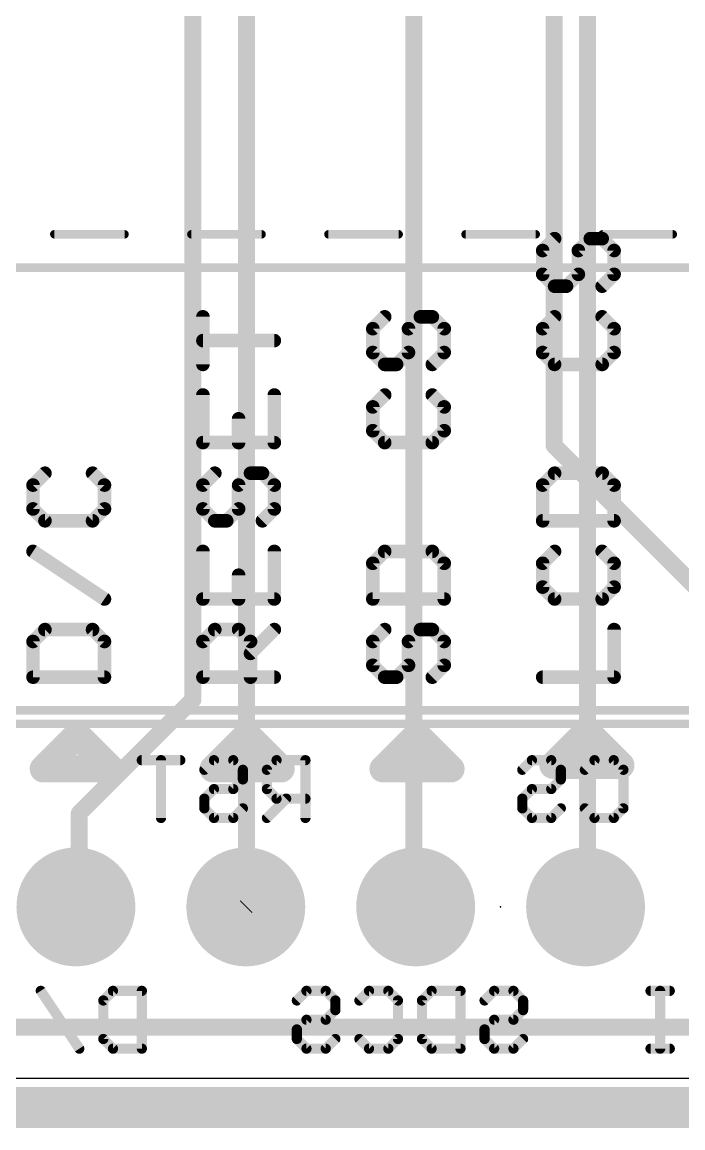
# Model space of a CAD drawing. Extents: x -26.2 to 21.8, y -36.3 to 32.3.
# Drawn here: x -7.15 to 2.72, y -36.3 to -19.77 of the extents above; entities that cross this region are included whole.
import ezdxf

# ---------------------------------------------------------------- set-up
doc = ezdxf.new("R2010")
doc.units = 0
for name, color, linetype in [('1', 12, 'CONTINUOUS'), ('16', 132, 'CONTINUOUS'), ('17', 110, 'CONTINUOUS'), ('20', 53, 'CONTINUOUS'), ('21', 40, 'CONTINUOUS'), ('22', 6, 'CONTINUOUS'), ('23', 40, 'CONTINUOUS'), ('52', 253, 'CONTINUOUS')]:
    doc.layers.add(name, color=color, linetype=linetype)

# ---------------------------------------------------------------- blocks, each defined once
blk = doc.blocks.new('ROUNDP')
at = {"const_width": 0.5}
blk.add_lwpolyline([(0, -0.25, 1), (0, 0.25, 1), (0, -0.25)], format="xyb", dxfattribs=at)

msp = doc.modelspace()

# ---------------------------------------------------------------- linework, layer by layer
at = {"layer": '1', "const_width": 0.254}
for points in [[(-4.6, -5), (-4.6, -29.9)], [(-3.8, -5.8), (-3.8, -32.99)], [(-1.3, -6), (-1.3, -32.97)], [(0.8, -16.3), (0.8, -26.1)], [(0.8, -26.1), (6.35, -31.65)], [(-4.6, -29.9), (-6.3, -31.6)], [(-6.3, -31.6), (-6.3, -32.95)], [(-6.3, -32.95), (-6.35, -33)], [(-3.8, -32.99), (-3.81, -33)], [(-1.3, -32.97), (-1.27, -33)], [(-12.257, -34.8), (11.1, -34.8)], [(19, -36), (-19, -36)]]:
    msp.add_lwpolyline(points, dxfattribs=at)
at = {"layer": '1', "const_width": 0.127}
for points in [[(0.8449, -26.0551, 1), (0.7551, -26.1449)], [(0.7365, -26.1, 1), (0.8635, -26.1)], [(-4.6635, -29.9, 1), (-4.5365, -29.9)], [(-4.5551, -29.9449, 1), (-4.6449, -29.8551)], [(-6.2365, -31.6, 1), (-6.3635, -31.6)], [(-6.3449, -31.5551, 1), (-6.2551, -31.6449)], [(-6.3949, -32.9551, 1), (-6.3051, -33.0449)], [(-6.3635, -32.95, 1), (-6.2365, -32.95)], [(-6.2551, -32.9949, 1), (-6.3449, -32.9051)], [(-3.8549, -32.9551, 1), (-3.7651, -33.0449)], [(-3.7551, -33.0349, 1), (-3.8449, -32.9451)], [(-1.2551, -32.9251, 1), (-1.3449, -33.0149)], [(-1.3635, -32.97, 1), (-1.2365, -32.97)], [(-1.3149, -33.0449, 1), (-1.2251, -32.9551)], [(-3.8635, -32.99, 1), (-3.7365, -32.99)]]:
    msp.add_lwpolyline(points, format="xyb", dxfattribs=at)
at = {"layer": '16'}
for points, const_width in [([(1.3, -18.3), (1.3, -32.97)], 0.254), ([(1.3, -32.97), (1.27, -33)], 0.254), ([(21.5, -36), (-21.5, -36)], 0.6096)]:
    msp.add_lwpolyline(points, dxfattribs=dict(at, const_width=const_width))
at = {"layer": '16', "const_width": 0.127}
for points in [[(1.2251, -32.9551, 1), (1.3149, -33.0449)], [(1.2365, -32.97, 1), (1.3635, -32.97)], [(1.3449, -33.0149, 1), (1.2551, -32.9251)]]:
    msp.add_lwpolyline(points, format="xyb", dxfattribs=at)
at = {"layer": '20'}
msp.add_line((-17.78, -35.56), (17.78, -35.56), dxfattribs=at)
at = {"layer": '21'}
for points, const_width in [([(0.8066, -23.0056), (0.6287, -23.1836)], 0.2032), ([(1.1625, -23.1836), (1.3405, -23.0056)], 0.2032), ([(1.3405, -23.0056), (1.5185, -23.0056)], 0.2032), ([(1.5185, -23.0056), (1.6964, -23.1836)], 0.2032), ([(0.6287, -23.1836), (0.6287, -23.5395)], 0.2032), ([(1.1625, -23.5395), (1.1625, -23.1836)], 0.2032), ([(1.6964, -23.1836), (1.6964, -23.5395)], 0.2032), ([(0.6287, -23.5395), (0.8066, -23.7174)], 0.2032), ([(0.9846, -23.7174), (1.1625, -23.5395)], 0.2032), ([(1.6964, -23.5395), (1.5185, -23.7174)], 0.2032), ([(0.8066, -23.7174), (0.9846, -23.7174)], 0.2032), ([(-4.4513, -24.8868), (-4.4513, -24.175)], 0.2032), ([(-1.7334, -24.175), (-1.9113, -24.353)], 0.2032), ([(-1.3775, -24.353), (-1.1995, -24.175)], 0.2032), ([(-1.1995, -24.175), (-1.0215, -24.175)], 0.2032), ([(-1.0215, -24.175), (-0.8436, -24.353)], 0.2032), ([(0.8066, -24.175), (0.6287, -24.353)], 0.2032), ([(1.6964, -24.353), (1.5185, -24.175)], 0.2032), ([(-1.9113, -24.353), (-1.9113, -24.7089)], 0.2032), ([(-1.3775, -24.7089), (-1.3775, -24.353)], 0.2032), ([(-0.8436, -24.353), (-0.8436, -24.7089)], 0.2032), ([(0.6287, -24.353), (0.6287, -24.7089)], 0.2032), ([(1.6964, -24.7089), (1.6964, -24.353)], 0.2032), ([(-3.3836, -24.5309), (-4.4513, -24.5309)], 0.2032), ([(-1.9113, -24.7089), (-1.7334, -24.8868)], 0.2032), ([(-1.5554, -24.8868), (-1.3775, -24.7089)], 0.2032), ([(-0.8436, -24.7089), (-1.0215, -24.8868)], 0.2032), ([(0.6287, -24.7089), (0.8066, -24.8868)], 0.2032), ([(1.5185, -24.8868), (1.6964, -24.7089)], 0.2032), ([(-1.7334, -24.8868), (-1.5554, -24.8868)], 0.2032), ([(0.8066, -24.8868), (1.5185, -24.8868)], 0.2032), ([(-4.4513, -25.3444), (-4.4513, -26.0562)], 0.2032), ([(-3.3836, -26.0562), (-3.3836, -25.3444)], 0.2032), ([(-1.7334, -25.3444), (-1.9113, -25.5224)], 0.2032), ([(-0.8436, -25.5224), (-1.0215, -25.3444)], 0.2032), ([(-1.9113, -25.5224), (-1.9113, -25.8783)], 0.2032), ([(-0.8436, -25.8783), (-0.8436, -25.5224)], 0.2032), ([(-3.9175, -26.0562), (-3.9175, -25.7003)], 0.2032), ([(-1.9113, -25.8783), (-1.7334, -26.0562)], 0.2032), ([(-1.0215, -26.0562), (-0.8436, -25.8783)], 0.2032), ([(-4.4513, -26.0562), (-3.3836, -26.0562)], 0.2032), ([(-1.7334, -26.0562), (-1.0215, -26.0562)], 0.2032), ([(-6.8134, -26.5138), (-6.9913, -26.6918)], 0.2032), ([(-5.9236, -26.6918), (-6.1016, -26.5138)], 0.2032), ([(-4.2734, -26.5138), (-4.4513, -26.6918)], 0.2032), ([(-3.9175, -26.6918), (-3.7395, -26.5138)], 0.2032), ([(-3.7395, -26.5138), (-3.5615, -26.5138)], 0.2032), ([(-3.5615, -26.5138), (-3.3836, -26.6918)], 0.2032), ([(0.8066, -26.5138), (0.6287, -26.6918)], 0.2032), ([(1.5185, -26.5138), (0.8066, -26.5138)], 0.2032), ([(1.6964, -26.6918), (1.5185, -26.5138)], 0.2032), ([(-6.9913, -26.6918), (-6.9913, -27.0477)], 0.2032), ([(-5.9236, -27.0477), (-5.9236, -26.6918)], 0.2032), ([(-4.4513, -26.6918), (-4.4513, -27.0477)], 0.2032), ([(-3.9175, -27.0477), (-3.9175, -26.6918)], 0.2032), ([(-3.3836, -26.6918), (-3.3836, -27.0477)], 0.2032), ([(0.6287, -26.6918), (0.6287, -27.2256)], 0.2032), ([(1.6964, -27.2256), (1.6964, -26.6918)], 0.2032), ([(-6.9913, -27.0477), (-6.8134, -27.2256)], 0.2032), ([(-6.1016, -27.2256), (-5.9236, -27.0477)], 0.2032), ([(-4.4513, -27.0477), (-4.2734, -27.2256)], 0.2032), ([(-4.0954, -27.2256), (-3.9175, -27.0477)], 0.2032), ([(-3.3836, -27.0477), (-3.5615, -27.2256)], 0.2032), ([(-6.8134, -27.2256), (-6.1016, -27.2256)], 0.2032), ([(-4.2734, -27.2256), (-4.0954, -27.2256)], 0.2032), ([(0.6287, -27.2256), (1.6964, -27.2256)], 0.2032), ([(-5.9236, -28.395), (-6.9913, -27.6832)], 0.2032), ([(-4.4513, -27.6832), (-4.4513, -28.395)], 0.2032), ([(-3.3836, -28.395), (-3.3836, -27.6832)], 0.2032), ([(-1.7334, -27.6832), (-1.9113, -27.8611)], 0.2032), ([(-1.0215, -27.6832), (-1.7334, -27.6832)], 0.2032), ([(-0.8436, -27.8611), (-1.0215, -27.6832)], 0.2032), ([(0.8066, -27.6832), (0.6287, -27.8611)], 0.2032), ([(1.6964, -27.8611), (1.5185, -27.6832)], 0.2032), ([(-1.9113, -27.8611), (-1.9113, -28.395)], 0.2032), ([(-0.8436, -28.395), (-0.8436, -27.8611)], 0.2032), ([(0.6287, -27.8611), (0.6287, -28.2171)], 0.2032), ([(1.6964, -28.2171), (1.6964, -27.8611)], 0.2032), ([(-3.9175, -28.395), (-3.9175, -28.0391)], 0.2032), ([(0.6287, -28.2171), (0.8066, -28.395)], 0.2032), ([(1.5185, -28.395), (1.6964, -28.2171)], 0.2032), ([(-4.4513, -28.395), (-3.3836, -28.395)], 0.2032), ([(-1.9113, -28.395), (-0.8436, -28.395)], 0.2032), ([(0.8066, -28.395), (1.5185, -28.395)], 0.2032), ([(-6.8134, -28.8526), (-6.9913, -29.0305)], 0.2032), ([(-6.1016, -28.8526), (-6.8134, -28.8526)], 0.2032), ([(-5.9236, -29.0305), (-6.1016, -28.8526)], 0.2032), ([(-4.4513, -29.0305), (-4.2734, -28.8526)], 0.2032), ([(-4.2734, -28.8526), (-3.9175, -28.8526)], 0.2032), ([(-3.9175, -28.8526), (-3.7395, -29.0305)], 0.2032), ([(-3.7395, -29.2085), (-3.3836, -28.8526)], 0.2032), ([(-1.7334, -28.8526), (-1.9113, -29.0305)], 0.2032), ([(-1.3775, -29.0305), (-1.1995, -28.8526)], 0.2032), ([(-1.1995, -28.8526), (-1.0215, -28.8526)], 0.2032), ([(-1.0215, -28.8526), (-0.8436, -29.0305)], 0.2032), ([(1.6964, -29.5644), (1.6964, -28.8526)], 0.2032), ([(-6.9913, -29.0305), (-6.9913, -29.5644)], 0.2032), ([(-5.9236, -29.5644), (-5.9236, -29.0305)], 0.2032), ([(-4.4513, -29.5644), (-4.4513, -29.0305)], 0.2032), ([(-3.7395, -29.0305), (-3.7395, -29.5644)], 0.2032), ([(-1.9113, -29.0305), (-1.9113, -29.3864)], 0.2032), ([(-1.3775, -29.3864), (-1.3775, -29.0305)], 0.2032), ([(-0.8436, -29.0305), (-0.8436, -29.3864)], 0.2032), ([(-1.9113, -29.3864), (-1.7334, -29.5644)], 0.2032), ([(-1.5554, -29.5644), (-1.3775, -29.3864)], 0.2032), ([(-0.8436, -29.3864), (-1.0215, -29.5644)], 0.2032), ([(-6.9913, -29.5644), (-5.9236, -29.5644)], 0.2032), ([(-3.3836, -29.5644), (-4.4513, -29.5644)], 0.2032), ([(-1.7334, -29.5644), (-1.5554, -29.5644)], 0.2032), ([(0.6287, -29.5644), (1.6964, -29.5644)], 0.2032), ([(-6.33, -30.428), (-6.838, -30.936)], 0.4064), ([(-5.822, -30.936), (-6.33, -30.428)], 0.4064), ([(-3.79, -30.428), (-4.298, -30.936)], 0.4064), ([(-3.282, -30.936), (-3.79, -30.428)], 0.4064), ([(-1.25, -30.428), (-1.758, -30.936)], 0.4064), ([(-0.742, -30.936), (-1.25, -30.428)], 0.4064), ([(1.29, -30.374), (0.782, -30.882)], 0.4064), ([(1.798, -30.882), (1.29, -30.374)], 0.4064), ([(-6.838, -30.936), (-5.822, -30.936)], 0.4064), ([(-4.298, -30.936), (-3.282, -30.936)], 0.4064), ([(-1.758, -30.936), (-0.742, -30.936)], 0.4064), ([(0.782, -30.882), (1.798, -30.882)], 0.4064)]:
    msp.add_lwpolyline(points, dxfattribs=dict(at, const_width=const_width))
for points, const_width in [([(0.8426, -23.0415, 1), (0.7707, -22.9697)], 0.1016), ([(1.3405, -22.9548, 1), (1.3405, -23.0564)], 0.1016), ([(1.3764, -23.0415, 1), (1.3046, -22.9697)], 0.1016), ([(1.5544, -22.9697, 1), (1.4825, -23.0415)], 0.1016), ([(1.5185, -23.0564, 1), (1.5185, -22.9548)], 0.1016), ([(0.6795, -23.1836, 1), (0.5779, -23.1836)], 0.1016), ([(0.5928, -23.1476, 1), (0.6646, -23.2195)], 0.1016), ([(1.2133, -23.1836, 1), (1.1117, -23.1836)], 0.1016), ([(1.1266, -23.1476, 1), (1.1985, -23.2195)], 0.1016), ([(1.7472, -23.1836, 1), (1.6456, -23.1836)], 0.1016), ([(1.6605, -23.2195, 1), (1.7323, -23.1476)], 0.1016), ([(0.6646, -23.5035, 1), (0.5928, -23.5754)], 0.1016), ([(1.1985, -23.5754, 1), (1.1266, -23.5035)], 0.1016), ([(1.7323, -23.5754, 1), (1.6605, -23.5035)], 0.1016), ([(0.5779, -23.5395, 1), (0.6795, -23.5395)], 0.1016), ([(0.8066, -23.6666, 1), (0.8066, -23.7682)], 0.1016), ([(0.7707, -23.7533, 1), (0.8426, -23.6815)], 0.1016), ([(0.9487, -23.6815, 1), (1.0205, -23.7533)], 0.1016), ([(0.9846, -23.7682, 1), (0.9846, -23.6666)], 0.1016), ([(1.1117, -23.5395, 1), (1.2133, -23.5395)], 0.1016), ([(1.4825, -23.6815, 1), (1.5544, -23.7533)], 0.1016), ([(1.6456, -23.5395, 1), (1.7472, -23.5395)], 0.1016), ([(-4.4005, -24.175, 1), (-4.5021, -24.175)], 0.1016), ([(-1.6974, -24.2109, 1), (-1.7693, -24.1391)], 0.1016), ([(-1.1995, -24.1242, 1), (-1.1995, -24.2258)], 0.1016), ([(-1.1636, -24.2109, 1), (-1.2354, -24.1391)], 0.1016), ([(-0.9856, -24.1391, 1), (-1.0575, -24.2109)], 0.1016), ([(-1.0215, -24.2258, 1), (-1.0215, -24.1242)], 0.1016), ([(0.8426, -24.2109, 1), (0.7707, -24.1391)], 0.1016), ([(1.5544, -24.1391, 1), (1.4825, -24.2109)], 0.1016), ([(-1.8605, -24.353, 1), (-1.9621, -24.353)], 0.1016), ([(-1.9472, -24.317, 1), (-1.8754, -24.3889)], 0.1016), ([(-1.3267, -24.353, 1), (-1.4283, -24.353)], 0.1016), ([(-1.4134, -24.317, 1), (-1.3415, -24.3889)], 0.1016), ([(-0.7928, -24.353, 1), (-0.8944, -24.353)], 0.1016), ([(-0.8795, -24.3889, 1), (-0.8077, -24.317)], 0.1016), ([(0.6795, -24.353, 1), (0.5779, -24.353)], 0.1016), ([(0.5928, -24.317, 1), (0.6646, -24.3889)], 0.1016), ([(1.7472, -24.353, 1), (1.6456, -24.353)], 0.1016), ([(1.6605, -24.3889, 1), (1.7323, -24.317)], 0.1016), ([(-4.4513, -24.4801, 1), (-4.4513, -24.5817)], 0.1016), ([(-3.3836, -24.5817, 1), (-3.3836, -24.4801)], 0.1016), ([(-1.8754, -24.6729, 1), (-1.9472, -24.7448)], 0.1016), ([(-1.3415, -24.7448, 1), (-1.4134, -24.6729)], 0.1016), ([(-0.8077, -24.7448, 1), (-0.8795, -24.6729)], 0.1016), ([(0.6646, -24.6729, 1), (0.5928, -24.7448)], 0.1016), ([(1.7323, -24.7448, 1), (1.6605, -24.6729)], 0.1016), ([(-1.9621, -24.7089, 1), (-1.8605, -24.7089)], 0.1016), ([(-1.7334, -24.836, 1), (-1.7334, -24.9376)], 0.1016), ([(-1.7693, -24.9227, 1), (-1.6974, -24.8509)], 0.1016), ([(-1.5913, -24.8509, 1), (-1.5195, -24.9227)], 0.1016), ([(-1.5554, -24.9376, 1), (-1.5554, -24.836)], 0.1016), ([(-1.4283, -24.7089, 1), (-1.3267, -24.7089)], 0.1016), ([(-1.0575, -24.8509, 1), (-0.9856, -24.9227)], 0.1016), ([(-0.8944, -24.7089, 1), (-0.7928, -24.7089)], 0.1016), ([(0.5779, -24.7089, 1), (0.6795, -24.7089)], 0.1016), ([(0.8066, -24.836, 1), (0.8066, -24.9376)], 0.1016), ([(0.7707, -24.9227, 1), (0.8426, -24.8509)], 0.1016), ([(1.4825, -24.8509, 1), (1.5544, -24.9227)], 0.1016), ([(1.5185, -24.9376, 1), (1.5185, -24.836)], 0.1016), ([(1.6456, -24.7089, 1), (1.7472, -24.7089)], 0.1016), ([(-4.5021, -24.8868, 1), (-4.4005, -24.8868)], 0.1016), ([(-4.4005, -25.3444, 1), (-4.5021, -25.3444)], 0.1016), ([(-3.3328, -25.3444, 1), (-3.4344, -25.3444)], 0.1016), ([(-1.6974, -25.3803, 1), (-1.7693, -25.3085)], 0.1016), ([(-0.9856, -25.3085, 1), (-1.0575, -25.3803)], 0.1016), ([(-1.8605, -25.5224, 1), (-1.9621, -25.5224)], 0.1016), ([(-1.9472, -25.4864, 1), (-1.8754, -25.5583)], 0.1016), ([(-0.7928, -25.5224, 1), (-0.8944, -25.5224)], 0.1016), ([(-0.8795, -25.5583, 1), (-0.8077, -25.4864)], 0.1016), ([(-3.8667, -25.7003, 1), (-3.9683, -25.7003)], 0.1016), ([(-1.8754, -25.8423, 1), (-1.9472, -25.9142)], 0.1016), ([(-0.8077, -25.9142, 1), (-0.8795, -25.8423)], 0.1016), ([(-4.4513, -26.0054, 1), (-4.4513, -26.107)], 0.1016), ([(-3.3836, -26.107, 1), (-3.3836, -26.0054)], 0.1016), ([(-1.9621, -25.8783, 1), (-1.8605, -25.8783)], 0.1016), ([(-1.7334, -26.0054, 1), (-1.7334, -26.107)], 0.1016), ([(-1.0215, -26.107, 1), (-1.0215, -26.0054)], 0.1016), ([(-0.8944, -25.8783, 1), (-0.7928, -25.8783)], 0.1016), ([(-4.5021, -26.0562, 1), (-4.4005, -26.0562)], 0.1016), ([(-3.9683, -26.0562, 1), (-3.8667, -26.0562)], 0.1016), ([(-3.4344, -26.0562, 1), (-3.3328, -26.0562)], 0.1016), ([(-1.7693, -26.0921, 1), (-1.6974, -26.0203)], 0.1016), ([(-1.0575, -26.0203, 1), (-0.9856, -26.0921)], 0.1016), ([(-6.7774, -26.5497, 1), (-6.8493, -26.4779)], 0.1016), ([(-6.0656, -26.4779, 1), (-6.1375, -26.5497)], 0.1016), ([(-4.2374, -26.5497, 1), (-4.3093, -26.4779)], 0.1016), ([(-3.7395, -26.463, 1), (-3.7395, -26.5646)], 0.1016), ([(-3.7036, -26.5497, 1), (-3.7754, -26.4779)], 0.1016), ([(-3.5256, -26.4779, 1), (-3.5975, -26.5497)], 0.1016), ([(-3.5615, -26.5646, 1), (-3.5615, -26.463)], 0.1016), ([(0.8066, -26.463, 1), (0.8066, -26.5646)], 0.1016), ([(0.8426, -26.5497, 1), (0.7707, -26.4779)], 0.1016), ([(1.5544, -26.4779, 1), (1.4825, -26.5497)], 0.1016), ([(1.5185, -26.5646, 1), (1.5185, -26.463)], 0.1016), ([(-6.9405, -26.6918, 1), (-7.0421, -26.6918)], 0.1016), ([(-7.0272, -26.6558, 1), (-6.9554, -26.7277)], 0.1016), ([(-5.8728, -26.6918, 1), (-5.9744, -26.6918)], 0.1016), ([(-5.9595, -26.7277, 1), (-5.8877, -26.6558)], 0.1016), ([(-4.4005, -26.6918, 1), (-4.5021, -26.6918)], 0.1016), ([(-4.4872, -26.6558, 1), (-4.4154, -26.7277)], 0.1016), ([(-3.8667, -26.6918, 1), (-3.9683, -26.6918)], 0.1016), ([(-3.9534, -26.6558, 1), (-3.8815, -26.7277)], 0.1016), ([(-3.3328, -26.6918, 1), (-3.4344, -26.6918)], 0.1016), ([(-3.4195, -26.7277, 1), (-3.3477, -26.6558)], 0.1016), ([(0.6795, -26.6918, 1), (0.5779, -26.6918)], 0.1016), ([(0.5928, -26.6558, 1), (0.6646, -26.7277)], 0.1016), ([(1.7472, -26.6918, 1), (1.6456, -26.6918)], 0.1016), ([(1.6605, -26.7277, 1), (1.7323, -26.6558)], 0.1016), ([(-6.9554, -27.0117, 1), (-7.0272, -27.0836)], 0.1016), ([(-5.8877, -27.0836, 1), (-5.9595, -27.0117)], 0.1016), ([(-4.4154, -27.0117, 1), (-4.4872, -27.0836)], 0.1016), ([(-3.8815, -27.0836, 1), (-3.9534, -27.0117)], 0.1016), ([(-3.3477, -27.0836, 1), (-3.4195, -27.0117)], 0.1016), ([(-7.0421, -27.0477, 1), (-6.9405, -27.0477)], 0.1016), ([(-5.9744, -27.0477, 1), (-5.8728, -27.0477)], 0.1016), ([(-4.5021, -27.0477, 1), (-4.4005, -27.0477)], 0.1016), ([(-3.9683, -27.0477, 1), (-3.8667, -27.0477)], 0.1016), ([(-3.4344, -27.0477, 1), (-3.3328, -27.0477)], 0.1016), ([(-6.8134, -27.1748, 1), (-6.8134, -27.2764)], 0.1016), ([(-6.8493, -27.2615, 1), (-6.7774, -27.1897)], 0.1016), ([(-6.1375, -27.1897, 1), (-6.0656, -27.2615)], 0.1016), ([(-6.1016, -27.2764, 1), (-6.1016, -27.1748)], 0.1016), ([(-4.2734, -27.1748, 1), (-4.2734, -27.2764)], 0.1016), ([(-4.3093, -27.2615, 1), (-4.2374, -27.1897)], 0.1016), ([(-4.1313, -27.1897, 1), (-4.0595, -27.2615)], 0.1016), ([(-4.0954, -27.2764, 1), (-4.0954, -27.1748)], 0.1016), ([(-3.5975, -27.1897, 1), (-3.5256, -27.2615)], 0.1016), ([(0.6287, -27.1748, 1), (0.6287, -27.2764)], 0.1016), ([(0.5779, -27.2256, 1), (0.6795, -27.2256)], 0.1016), ([(1.6456, -27.2256, 1), (1.7472, -27.2256)], 0.1016), ([(1.6964, -27.2764, 1), (1.6964, -27.1748)], 0.1016), ([(-6.9631, -27.6409, 1), (-7.0195, -27.7255)], 0.1016), ([(-4.4005, -27.6832, 1), (-4.5021, -27.6832)], 0.1016), ([(-3.3328, -27.6832, 1), (-3.4344, -27.6832)], 0.1016), ([(-1.7334, -27.6324, 1), (-1.7334, -27.734)], 0.1016), ([(-1.6974, -27.7191, 1), (-1.7693, -27.6473)], 0.1016), ([(-0.9856, -27.6473, 1), (-1.0575, -27.7191)], 0.1016), ([(-1.0215, -27.734, 1), (-1.0215, -27.6324)], 0.1016), ([(0.8426, -27.7191, 1), (0.7707, -27.6473)], 0.1016), ([(1.5544, -27.6473, 1), (1.4825, -27.7191)], 0.1016), ([(-1.8605, -27.8611, 1), (-1.9621, -27.8611)], 0.1016), ([(-1.9472, -27.8252, 1), (-1.8754, -27.8971)], 0.1016), ([(-0.7928, -27.8611, 1), (-0.8944, -27.8611)], 0.1016), ([(-0.8795, -27.8971, 1), (-0.8077, -27.8252)], 0.1016), ([(0.6795, -27.8611, 1), (0.5779, -27.8611)], 0.1016), ([(0.5928, -27.8252, 1), (0.6646, -27.8971)], 0.1016), ([(1.7472, -27.8611, 1), (1.6456, -27.8611)], 0.1016), ([(1.6605, -27.8971, 1), (1.7323, -27.8252)], 0.1016), ([(-3.8667, -28.0391, 1), (-3.9683, -28.0391)], 0.1016), ([(0.6646, -28.1811, 1), (0.5928, -28.253)], 0.1016), ([(0.5779, -28.2171, 1), (0.6795, -28.2171)], 0.1016), ([(1.6456, -28.2171, 1), (1.7472, -28.2171)], 0.1016), ([(1.7323, -28.253, 1), (1.6605, -28.1811)], 0.1016), ([(-5.9518, -28.4373, 1), (-5.8954, -28.3527)], 0.1016), ([(-4.4513, -28.3442, 1), (-4.4513, -28.4458)], 0.1016), ([(-4.5021, -28.395, 1), (-4.4005, -28.395)], 0.1016), ([(-3.9683, -28.395, 1), (-3.8667, -28.395)], 0.1016), ([(-3.4344, -28.395, 1), (-3.3328, -28.395)], 0.1016), ([(-3.3836, -28.4458, 1), (-3.3836, -28.3442)], 0.1016), ([(-1.9113, -28.3442, 1), (-1.9113, -28.4458)], 0.1016), ([(-1.9621, -28.395, 1), (-1.8605, -28.395)], 0.1016), ([(-0.8944, -28.395, 1), (-0.7928, -28.395)], 0.1016), ([(-0.8436, -28.4458, 1), (-0.8436, -28.3442)], 0.1016), ([(0.8066, -28.3442, 1), (0.8066, -28.4458)], 0.1016), ([(0.7707, -28.4309, 1), (0.8426, -28.3591)], 0.1016), ([(1.4825, -28.3591, 1), (1.5544, -28.4309)], 0.1016), ([(1.5185, -28.4458, 1), (1.5185, -28.3442)], 0.1016), ([(-6.8134, -28.8018, 1), (-6.8134, -28.9034)], 0.1016), ([(-6.7774, -28.8885, 1), (-6.8493, -28.8167)], 0.1016), ([(-6.0656, -28.8167, 1), (-6.1375, -28.8885)], 0.1016), ([(-6.1016, -28.9034, 1), (-6.1016, -28.8018)], 0.1016), ([(-4.2734, -28.8018, 1), (-4.2734, -28.9034)], 0.1016), ([(-4.2374, -28.8885, 1), (-4.3093, -28.8167)], 0.1016), ([(-3.8815, -28.8167, 1), (-3.9534, -28.8885)], 0.1016), ([(-3.9175, -28.9034, 1), (-3.9175, -28.8018)], 0.1016), ([(-3.3477, -28.8885, 1), (-3.4195, -28.8167)], 0.1016), ([(-1.6974, -28.8885, 1), (-1.7693, -28.8167)], 0.1016), ([(-1.1995, -28.8018, 1), (-1.1995, -28.9034)], 0.1016), ([(-1.1636, -28.8885, 1), (-1.2354, -28.8167)], 0.1016), ([(-0.9856, -28.8167, 1), (-1.0575, -28.8885)], 0.1016), ([(-1.0215, -28.9034, 1), (-1.0215, -28.8018)], 0.1016), ([(1.7472, -28.8526, 1), (1.6456, -28.8526)], 0.1016), ([(-6.9405, -29.0305, 1), (-7.0421, -29.0305)], 0.1016), ([(-5.8728, -29.0305, 1), (-5.9744, -29.0305)], 0.1016), ([(-4.4005, -29.0305, 1), (-4.5021, -29.0305)], 0.1016), ([(-3.6887, -29.0305, 1), (-3.7903, -29.0305)], 0.1016), ([(-1.8605, -29.0305, 1), (-1.9621, -29.0305)], 0.1016), ([(-1.3267, -29.0305, 1), (-1.4283, -29.0305)], 0.1016), ([(-0.7928, -29.0305, 1), (-0.8944, -29.0305)], 0.1016), ([(-7.0272, -28.9946, 1), (-6.9554, -29.0665)], 0.1016), ([(-5.9595, -29.0665, 1), (-5.8877, -28.9946)], 0.1016), ([(-4.4872, -28.9946, 1), (-4.4154, -29.0665)], 0.1016), ([(-3.7754, -29.0665, 1), (-3.7036, -28.9946)], 0.1016), ([(-1.9472, -28.9946, 1), (-1.8754, -29.0665)], 0.1016), ([(-1.4134, -28.9946, 1), (-1.3415, -29.0665)], 0.1016), ([(-0.8795, -29.0665, 1), (-0.8077, -28.9946)], 0.1016), ([(-3.7754, -29.1726, 1), (-3.7036, -29.2444)], 0.1016), ([(-1.8754, -29.3505, 1), (-1.9472, -29.4224)], 0.1016), ([(-1.9621, -29.3864, 1), (-1.8605, -29.3864)], 0.1016), ([(-1.4283, -29.3864, 1), (-1.3267, -29.3864)], 0.1016), ([(-1.3415, -29.4224, 1), (-1.4134, -29.3505)], 0.1016), ([(-0.8944, -29.3864, 1), (-0.7928, -29.3864)], 0.1016), ([(-0.8077, -29.4224, 1), (-0.8795, -29.3505)], 0.1016), ([(-6.9913, -29.5136, 1), (-6.9913, -29.6152)], 0.1016), ([(-7.0421, -29.5644, 1), (-6.9405, -29.5644)], 0.1016), ([(-5.9744, -29.5644, 1), (-5.8728, -29.5644)], 0.1016), ([(-5.9236, -29.6152, 1), (-5.9236, -29.5136)], 0.1016), ([(-4.4513, -29.5136, 1), (-4.4513, -29.6152)], 0.1016), ([(-4.5021, -29.5644, 1), (-4.4005, -29.5644)], 0.1016), ([(-3.7903, -29.5644, 1), (-3.6887, -29.5644)], 0.1016), ([(-3.3836, -29.6152, 1), (-3.3836, -29.5136)], 0.1016), ([(-1.7334, -29.5136, 1), (-1.7334, -29.6152)], 0.1016), ([(-1.7693, -29.6003, 1), (-1.6974, -29.5285)], 0.1016), ([(-1.5913, -29.5285, 1), (-1.5195, -29.6003)], 0.1016), ([(-1.5554, -29.6152, 1), (-1.5554, -29.5136)], 0.1016), ([(-1.0575, -29.5285, 1), (-0.9856, -29.6003)], 0.1016), ([(0.6287, -29.5136, 1), (0.6287, -29.6152)], 0.1016), ([(1.6456, -29.5644, 1), (1.7472, -29.5644)], 0.1016), ([(1.6964, -29.6152, 1), (1.6964, -29.5136)], 0.1016), ([(-6.2582, -30.3562, 1), (-6.4018, -30.4998)], 0.2032), ([(-6.2582, -30.4998, 1), (-6.4018, -30.3562)], 0.2032), ([(-3.7182, -30.3562, 1), (-3.8618, -30.4998)], 0.2032), ([(-3.7182, -30.4998, 1), (-3.8618, -30.3562)], 0.2032), ([(-1.1782, -30.3562, 1), (-1.3218, -30.4998)], 0.2032), ([(-1.1782, -30.4998, 1), (-1.3218, -30.3562)], 0.2032), ([(1.3618, -30.3022, 1), (1.2182, -30.4458)], 0.2032), ([(1.3618, -30.4458, 1), (1.2182, -30.3022)], 0.2032), ([(-6.838, -30.8344, 1), (-6.838, -31.0376)], 0.2032), ([(-5.822, -31.0376, 1), (-5.822, -30.8344)], 0.2032), ([(-4.298, -30.8344, 1), (-4.298, -31.0376)], 0.2032), ([(-3.282, -31.0376, 1), (-3.282, -30.8344)], 0.2032), ([(-1.758, -30.8344, 1), (-1.758, -31.0376)], 0.2032), ([(-0.742, -31.0376, 1), (-0.742, -30.8344)], 0.2032), ([(0.782, -30.7804, 1), (0.782, -30.9836)], 0.2032), ([(0.7102, -30.8102, 1), (0.8538, -30.9538)], 0.2032), ([(1.7262, -30.9538, 1), (1.8698, -30.8102)], 0.2032), ([(1.798, -30.9836, 1), (1.798, -30.7804)], 0.2032), ([(-6.9098, -30.8642, 1), (-6.7662, -31.0078)], 0.2032), ([(-5.8938, -31.0078, 1), (-5.7502, -30.8642)], 0.2032), ([(-4.3698, -30.8642, 1), (-4.2262, -31.0078)], 0.2032), ([(-3.3538, -31.0078, 1), (-3.2102, -30.8642)], 0.2032), ([(-1.8298, -30.8642, 1), (-1.6862, -31.0078)], 0.2032), ([(-0.8138, -31.0078, 1), (-0.6702, -30.8642)], 0.2032)]:
    msp.add_lwpolyline(points, format="xyb", dxfattribs=dict(at, const_width=const_width))
at = {"layer": '22'}
for points, const_width in [([(-20.25, -30.261), (20.25, -30.261)], 0.127), ([(-4.7892, -30.8055), (-5.3655, -30.8055)], 0.1524), ([(-5.0774, -31.6698), (-5.0774, -30.8055)], 0.1524), ([(-4.4299, -30.9495), (-4.2859, -30.8055)], 0.1524), ([(-4.2859, -30.8055), (-3.9978, -30.8055)], 0.1524), ([(-3.9978, -30.8055), (-3.8537, -30.9495)], 0.1524), ([(-3.3504, -30.8055), (-3.4944, -30.9495)], 0.1524), ([(-2.9182, -30.8055), (-3.3504, -30.8055)], 0.1524), ([(-2.9182, -31.6698), (-2.9182, -30.8055)], 0.1524), ([(0.3241, -30.9495), (0.4681, -30.8055)], 0.1524), ([(0.4681, -30.8055), (0.7562, -30.8055)], 0.1524), ([(0.7562, -30.8055), (0.9003, -30.9495)], 0.1524), ([(1.2596, -30.9495), (1.4036, -30.8055)], 0.1524), ([(1.4036, -30.8055), (1.6917, -30.8055)], 0.1524), ([(1.6917, -30.8055), (1.8358, -30.9495)], 0.1524), ([(-3.8537, -30.9495), (-3.8537, -31.0936)], 0.1524), ([(-3.4944, -30.9495), (-3.4944, -31.2376)], 0.1524), ([(0.9003, -30.9495), (0.9003, -31.0936)], 0.1524), ([(1.8358, -30.9495), (1.8358, -31.5257)], 0.1524), ([(-3.8537, -31.0936), (-3.9978, -31.2376)], 0.1524), ([(0.9003, -31.0936), (0.7562, -31.2376)], 0.1524), ([(-4.2859, -31.2376), (-4.4299, -31.3817)], 0.1524), ([(-3.9978, -31.2376), (-4.2859, -31.2376)], 0.1524), ([(-3.4944, -31.2376), (-3.3504, -31.3817)], 0.1524), ([(0.4681, -31.2376), (0.3241, -31.3817)], 0.1524), ([(0.7562, -31.2376), (0.4681, -31.2376)], 0.1524), ([(-4.4299, -31.3817), (-4.4299, -31.5257)], 0.1524), ([(-3.2063, -31.3817), (-3.4944, -31.6698)], 0.1524), ([(-3.3504, -31.3817), (-2.9182, -31.3817)], 0.1524), ([(0.3241, -31.3817), (0.3241, -31.5257)], 0.1524), ([(-4.4299, -31.5257), (-4.2859, -31.6698)], 0.1524), ([(-3.9978, -31.6698), (-3.8537, -31.5257)], 0.1524), ([(0.3241, -31.5257), (0.4681, -31.6698)], 0.1524), ([(0.7562, -31.6698), (0.9003, -31.5257)], 0.1524), ([(1.4036, -31.6698), (1.2596, -31.5257)], 0.1524), ([(1.8358, -31.5257), (1.6917, -31.6698)], 0.1524), ([(-4.2859, -31.6698), (-3.9978, -31.6698)], 0.1524), ([(0.4681, -31.6698), (0.7562, -31.6698)], 0.1524), ([(1.6917, -31.6698), (1.4036, -31.6698)], 0.1524), ([(-6.2997, -35.1198), (-6.8759, -34.2555)], 0.1524), ([(-5.9404, -34.3995), (-5.7964, -34.2555)], 0.1524), ([(-5.7964, -34.2555), (-5.3642, -34.2555)], 0.1524), ([(-5.3642, -34.2555), (-5.3642, -35.1198)], 0.1524), ([(-3.047, -34.3995), (-2.9029, -34.2555)], 0.1524), ([(-2.9029, -34.2555), (-2.6148, -34.2555)], 0.1524), ([(-2.6148, -34.2555), (-2.4708, -34.3995)], 0.1524), ([(-2.1115, -34.3995), (-1.9674, -34.2555)], 0.1524), ([(-1.9674, -34.2555), (-1.6793, -34.2555)], 0.1524), ([(-1.6793, -34.2555), (-1.5352, -34.3995)], 0.1524), ([(-1.1759, -34.3995), (-1.0319, -34.2555)], 0.1524), ([(-1.0319, -34.2555), (-0.5997, -34.2555)], 0.1524), ([(-0.5997, -34.2555), (-0.5997, -35.1198)], 0.1524), ([(-0.2404, -34.3995), (-0.0964, -34.2555)], 0.1524), ([(-0.0964, -34.2555), (0.1917, -34.2555)], 0.1524), ([(0.1917, -34.2555), (0.3358, -34.3995)], 0.1524), ([(2.5292, -34.2555), (2.2411, -34.2555)], 0.1524), ([(2.3852, -35.1198), (2.3852, -34.2555)], 0.1524), ([(-5.9404, -34.9757), (-5.9404, -34.3995)], 0.1524), ([(-2.4708, -34.3995), (-2.4708, -34.5436)], 0.1524), ([(-1.5352, -34.3995), (-1.5352, -34.9757)], 0.1524), ([(-1.1759, -34.9757), (-1.1759, -34.3995)], 0.1524), ([(0.3358, -34.3995), (0.3358, -34.5436)], 0.1524), ([(-2.4708, -34.5436), (-2.6148, -34.6876)], 0.1524), ([(0.3358, -34.5436), (0.1917, -34.6876)], 0.1524), ([(-2.9029, -34.6876), (-3.047, -34.8317)], 0.1524), ([(-2.6148, -34.6876), (-2.9029, -34.6876)], 0.1524), ([(-0.0964, -34.6876), (-0.2404, -34.8317)], 0.1524), ([(0.1917, -34.6876), (-0.0964, -34.6876)], 0.1524), ([(-3.047, -34.8317), (-3.047, -34.9757)], 0.1524), ([(-0.2404, -34.8317), (-0.2404, -34.9757)], 0.1524), ([(-5.7964, -35.1198), (-5.9404, -34.9757)], 0.1524), ([(-5.3642, -35.1198), (-5.7964, -35.1198)], 0.1524), ([(-3.047, -34.9757), (-2.9029, -35.1198)], 0.1524), ([(-2.9029, -35.1198), (-2.6148, -35.1198)], 0.1524), ([(-2.6148, -35.1198), (-2.4708, -34.9757)], 0.1524), ([(-1.9674, -35.1198), (-2.1115, -34.9757)], 0.1524), ([(-1.6793, -35.1198), (-1.9674, -35.1198)], 0.1524), ([(-1.5352, -34.9757), (-1.6793, -35.1198)], 0.1524), ([(-1.0319, -35.1198), (-1.1759, -34.9757)], 0.1524), ([(-0.5997, -35.1198), (-1.0319, -35.1198)], 0.1524), ([(-0.2404, -34.9757), (-0.0964, -35.1198)], 0.1524), ([(-0.0964, -35.1198), (0.1917, -35.1198)], 0.1524), ([(0.1917, -35.1198), (0.3358, -34.9757)], 0.1524), ([(2.5292, -35.1198), (2.2411, -35.1198)], 0.1524)]:
    msp.add_lwpolyline(points, dxfattribs=dict(at, const_width=const_width))
at = {"layer": '22', "const_width": 0.0762}
for points in [[(-5.3655, -30.7674, 1), (-5.3655, -30.8436)], [(-5.0393, -30.8055, 1), (-5.1155, -30.8055)], [(-4.7892, -30.8436, 1), (-4.7892, -30.7674)], [(-4.2859, -30.7674, 1), (-4.2859, -30.8436)], [(-4.2589, -30.8324, 1), (-4.3128, -30.7785)], [(-3.9708, -30.7785, 1), (-4.0247, -30.8324)], [(-3.9978, -30.8436, 1), (-3.9978, -30.7674)], [(-3.3504, -30.7674, 1), (-3.3504, -30.8436)], [(-3.3234, -30.8324, 1), (-3.3773, -30.7785)], [(-2.8801, -30.8055, 1), (-2.9563, -30.8055)], [(-2.9182, -30.8436, 1), (-2.9182, -30.7674)], [(0.4681, -30.7674, 1), (0.4681, -30.8436)], [(0.4951, -30.8324, 1), (0.4412, -30.7785)], [(0.7832, -30.7785, 1), (0.7293, -30.8324)], [(0.7562, -30.8436, 1), (0.7562, -30.7674)], [(1.4036, -30.7674, 1), (1.4036, -30.8436)], [(1.4306, -30.8324, 1), (1.3767, -30.7785)], [(1.7187, -30.7785, 1), (1.6648, -30.8324)], [(1.6917, -30.8436, 1), (1.6917, -30.7674)], [(-4.4569, -30.9226, 1), (-4.403, -30.9765)], [(-3.8156, -30.9495, 1), (-3.8918, -30.9495)], [(-3.8807, -30.9765, 1), (-3.8268, -30.9226)], [(-3.5214, -30.9226, 1), (-3.4675, -30.9765)], [(-3.4563, -30.9495, 1), (-3.5325, -30.9495)], [(0.2971, -30.9226, 1), (0.351, -30.9765)], [(0.9384, -30.9495, 1), (0.8622, -30.9495)], [(0.8733, -30.9765, 1), (0.9272, -30.9226)], [(1.2326, -30.9226, 1), (1.2865, -30.9765)], [(1.8739, -30.9495, 1), (1.7977, -30.9495)], [(1.8089, -30.9765, 1), (1.8627, -30.9226)], [(-3.8918, -31.0936, 1), (-3.8156, -31.0936)], [(-3.8268, -31.1205, 1), (-3.8807, -31.0666)], [(0.8622, -31.0936, 1), (0.9384, -31.0936)], [(0.9272, -31.1205, 1), (0.8733, -31.0666)], [(-4.2859, -31.1995, 1), (-4.2859, -31.2757)], [(-4.2589, -31.2646, 1), (-4.3128, -31.2107)], [(-4.0247, -31.2107, 1), (-3.9708, -31.2646)], [(-3.9978, -31.2757, 1), (-3.9978, -31.1995)], [(-3.4675, -31.2107, 1), (-3.5214, -31.2646)], [(-3.5325, -31.2376, 1), (-3.4563, -31.2376)], [(0.4681, -31.1995, 1), (0.4681, -31.2757)], [(0.4951, -31.2646, 1), (0.4412, -31.2107)], [(0.7293, -31.2107, 1), (0.7832, -31.2646)], [(0.7562, -31.2757, 1), (0.7562, -31.1995)], [(-4.4569, -31.3547, 1), (-4.403, -31.4086)], [(-4.3918, -31.3817, 1), (-4.468, -31.3817)], [(-3.3504, -31.3436, 1), (-3.3504, -31.4198)], [(-3.3773, -31.4086, 1), (-3.3234, -31.3547)], [(-3.1794, -31.4086, 1), (-3.2333, -31.3547)], [(-2.9182, -31.4198, 1), (-2.9182, -31.3436)], [(0.2971, -31.3547, 1), (0.351, -31.4086)], [(0.3622, -31.3817, 1), (0.286, -31.3817)], [(-4.403, -31.4988, 1), (-4.4569, -31.5527)], [(-4.468, -31.5257, 1), (-4.3918, -31.5257)], [(-3.8268, -31.5527, 1), (-3.8807, -31.4988)], [(0.351, -31.4988, 1), (0.2971, -31.5527)], [(0.286, -31.5257, 1), (0.3622, -31.5257)], [(0.9272, -31.5527, 1), (0.8733, -31.4988)], [(1.2865, -31.4988, 1), (1.2326, -31.5527)], [(1.7977, -31.5257, 1), (1.8739, -31.5257)], [(1.8627, -31.5527, 1), (1.8089, -31.4988)], [(-5.1155, -31.6698, 1), (-5.0393, -31.6698)], [(-4.2859, -31.6317, 1), (-4.2859, -31.7079)], [(-4.3128, -31.6967, 1), (-4.2589, -31.6429)], [(-4.0247, -31.6429, 1), (-3.9708, -31.6967)], [(-3.9978, -31.7079, 1), (-3.9978, -31.6317)], [(-3.5214, -31.6429, 1), (-3.4675, -31.6967)], [(-2.9563, -31.6698, 1), (-2.8801, -31.6698)], [(0.4681, -31.6317, 1), (0.4681, -31.7079)], [(0.4412, -31.6967, 1), (0.4951, -31.6429)], [(0.7293, -31.6429, 1), (0.7832, -31.6967)], [(0.7562, -31.7079, 1), (0.7562, -31.6317)], [(1.4036, -31.6317, 1), (1.4036, -31.7079)], [(1.3767, -31.6967, 1), (1.4306, -31.6429)], [(1.6648, -31.6429, 1), (1.7187, -31.6967)], [(1.6917, -31.7079, 1), (1.6917, -31.6317)], [(-6.8442, -34.2343, 1), (-6.9076, -34.2766)], [(-5.7964, -34.2174, 1), (-5.7964, -34.2936)], [(-5.7694, -34.2824, 1), (-5.8233, -34.2285)], [(-5.3261, -34.2555, 1), (-5.4023, -34.2555)], [(-5.3642, -34.2936, 1), (-5.3642, -34.2174)], [(-2.9029, -34.2174, 1), (-2.9029, -34.2936)], [(-2.876, -34.2824, 1), (-2.9299, -34.2285)], [(-2.5879, -34.2285, 1), (-2.6418, -34.2824)], [(-2.6148, -34.2936, 1), (-2.6148, -34.2174)], [(-1.9674, -34.2174, 1), (-1.9674, -34.2936)], [(-1.9405, -34.2824, 1), (-1.9943, -34.2285)], [(-1.6524, -34.2285, 1), (-1.7062, -34.2824)], [(-1.6793, -34.2936, 1), (-1.6793, -34.2174)], [(-1.0319, -34.2174, 1), (-1.0319, -34.2936)], [(-1.0049, -34.2824, 1), (-1.0588, -34.2285)], [(-0.5616, -34.2555, 1), (-0.6378, -34.2555)], [(-0.5997, -34.2936, 1), (-0.5997, -34.2174)], [(-0.0964, -34.2174, 1), (-0.0964, -34.2936)], [(-0.0694, -34.2824, 1), (-0.1233, -34.2285)], [(0.2187, -34.2285, 1), (0.1648, -34.2824)], [(0.1917, -34.2936, 1), (0.1917, -34.2174)], [(2.2411, -34.2174, 1), (2.2411, -34.2936)], [(2.4233, -34.2555, 1), (2.3471, -34.2555)], [(2.5292, -34.2936, 1), (2.5292, -34.2174)], [(-5.9674, -34.3726, 1), (-5.9135, -34.4265)], [(-5.9023, -34.3995, 1), (-5.9785, -34.3995)], [(-3.0739, -34.3726, 1), (-3.02, -34.4265)], [(-2.4327, -34.3995, 1), (-2.5089, -34.3995)], [(-2.4977, -34.4265, 1), (-2.4438, -34.3726)], [(-2.1384, -34.3726, 1), (-2.0845, -34.4265)], [(-1.4971, -34.3995, 1), (-1.5733, -34.3995)], [(-1.5622, -34.4265, 1), (-1.5083, -34.3726)], [(-1.2029, -34.3726, 1), (-1.149, -34.4265)], [(-1.1378, -34.3995, 1), (-1.214, -34.3995)], [(-0.2674, -34.3726, 1), (-0.2135, -34.4265)], [(0.3739, -34.3995, 1), (0.2977, -34.3995)], [(0.3089, -34.4265, 1), (0.3627, -34.3726)], [(-2.5089, -34.5436, 1), (-2.4327, -34.5436)], [(-2.4438, -34.5705, 1), (-2.4977, -34.5166)], [(0.2977, -34.5436, 1), (0.3739, -34.5436)], [(0.3627, -34.5705, 1), (0.3089, -34.5166)], [(-2.9029, -34.6495, 1), (-2.9029, -34.7257)], [(-2.876, -34.7146, 1), (-2.9299, -34.6607)], [(-2.6418, -34.6607, 1), (-2.5879, -34.7146)], [(-2.6148, -34.7257, 1), (-2.6148, -34.6495)], [(-0.0964, -34.6495, 1), (-0.0964, -34.7257)], [(-0.0694, -34.7146, 1), (-0.1233, -34.6607)], [(0.1648, -34.6607, 1), (0.2187, -34.7146)], [(0.1917, -34.7257, 1), (0.1917, -34.6495)], [(-3.0089, -34.8317, 1), (-3.0851, -34.8317)], [(-3.0739, -34.8047, 1), (-3.02, -34.8586)], [(-0.2674, -34.8047, 1), (-0.2135, -34.8586)], [(-0.2023, -34.8317, 1), (-0.2785, -34.8317)], [(-5.9135, -34.9488, 1), (-5.9674, -35.0027)], [(-5.9785, -34.9757, 1), (-5.9023, -34.9757)], [(-5.7964, -35.0817, 1), (-5.7964, -35.1579)], [(-5.8233, -35.1467, 1), (-5.7694, -35.0929)], [(-5.3642, -35.1579, 1), (-5.3642, -35.0817)], [(-3.02, -34.9488, 1), (-3.0739, -35.0027)], [(-3.0851, -34.9757, 1), (-3.0089, -34.9757)], [(-2.9029, -35.0817, 1), (-2.9029, -35.1579)], [(-2.9299, -35.1467, 1), (-2.876, -35.0929)], [(-2.6418, -35.0929, 1), (-2.5879, -35.1467)], [(-2.6148, -35.1579, 1), (-2.6148, -35.0817)], [(-2.4438, -35.0027, 1), (-2.4977, -34.9488)], [(-2.0845, -34.9488, 1), (-2.1384, -35.0027)], [(-1.9674, -35.0817, 1), (-1.9674, -35.1579)], [(-1.9943, -35.1467, 1), (-1.9405, -35.0929)], [(-1.7062, -35.0929, 1), (-1.6524, -35.1467)], [(-1.6793, -35.1579, 1), (-1.6793, -35.0817)], [(-1.5733, -34.9757, 1), (-1.4971, -34.9757)], [(-1.5083, -35.0027, 1), (-1.5622, -34.9488)], [(-1.149, -34.9488, 1), (-1.2029, -35.0027)], [(-1.214, -34.9757, 1), (-1.1378, -34.9757)], [(-1.0319, -35.0817, 1), (-1.0319, -35.1579)], [(-1.0588, -35.1467, 1), (-1.0049, -35.0929)], [(-0.5997, -35.1579, 1), (-0.5997, -35.0817)], [(-0.2135, -34.9488, 1), (-0.2674, -35.0027)], [(-0.2785, -34.9757, 1), (-0.2023, -34.9757)], [(-0.0964, -35.0817, 1), (-0.0964, -35.1579)], [(-0.1233, -35.1467, 1), (-0.0694, -35.0929)], [(0.1648, -35.0929, 1), (0.2187, -35.1467)], [(0.1917, -35.1579, 1), (0.1917, -35.0817)], [(0.3627, -35.0027, 1), (0.3089, -34.9488)], [(2.2411, -35.0817, 1), (2.2411, -35.1579)], [(2.5292, -35.1579, 1), (2.5292, -35.0817)], [(-6.3314, -35.1409, 1), (-6.268, -35.0987)], [(-5.4023, -35.1198, 1), (-5.3261, -35.1198)], [(-0.6378, -35.1198, 1), (-0.5616, -35.1198)], [(2.3471, -35.1198, 1), (2.4233, -35.1198)]]:
    msp.add_lwpolyline(points, format="xyb", dxfattribs=at)
at = {"layer": '23'}
msp.add_point((0, -33), dxfattribs=at)
at = {"layer": '52', "const_width": 0.127}
for points in [[(-6.6729, -22.941), (-5.6235, -22.941)], [(-4.6235, -22.941), (-3.5741, -22.941)], [(-2.5741, -22.941), (-1.5247, -22.941)], [(-0.5247, -22.941), (0.5247, -22.941)], [(1.5247, -22.941), (2.5741, -22.941)], [(-17.42, -23.441), (17.42, -23.441)], [(-10.36, -30.061), (10.36, -30.061)]]:
    msp.add_lwpolyline(points, dxfattribs=at)
at = {"layer": '52', "const_width": 0.0635}
for points in [[(-6.6729, -22.9093, 1), (-6.6729, -22.9728)], [(-5.6235, -22.9728, 1), (-5.6235, -22.9093)], [(-4.6235, -22.9093, 1), (-4.6235, -22.9728)], [(-3.5741, -22.9728, 1), (-3.5741, -22.9093)], [(-2.5741, -22.9093, 1), (-2.5741, -22.9728)], [(-1.5247, -22.9728, 1), (-1.5247, -22.9093)], [(-0.5247, -22.9093, 1), (-0.5247, -22.9728)], [(0.5247, -22.9728, 1), (0.5247, -22.9093)], [(1.5247, -22.9093, 1), (1.5247, -22.9728)], [(2.5741, -22.9728, 1), (2.5741, -22.9093)]]:
    msp.add_lwpolyline(points, format="xyb", dxfattribs=at)

# ---------------------------------------------------------------- block references
at = {"layer": '17', "xscale": 1.778, "yscale": 1.778, "rotation": 90}
for p in [(-6.35, -33), (-6.35, -33), (-3.81, -33), (-3.81, -33), (-1.27, -33), (-1.27, -33), (1.27, -33), (1.27, -33)]:
    msp.add_blockref('ROUNDP', p, dxfattribs=at)

doc.saveas('drawing.dxf')
